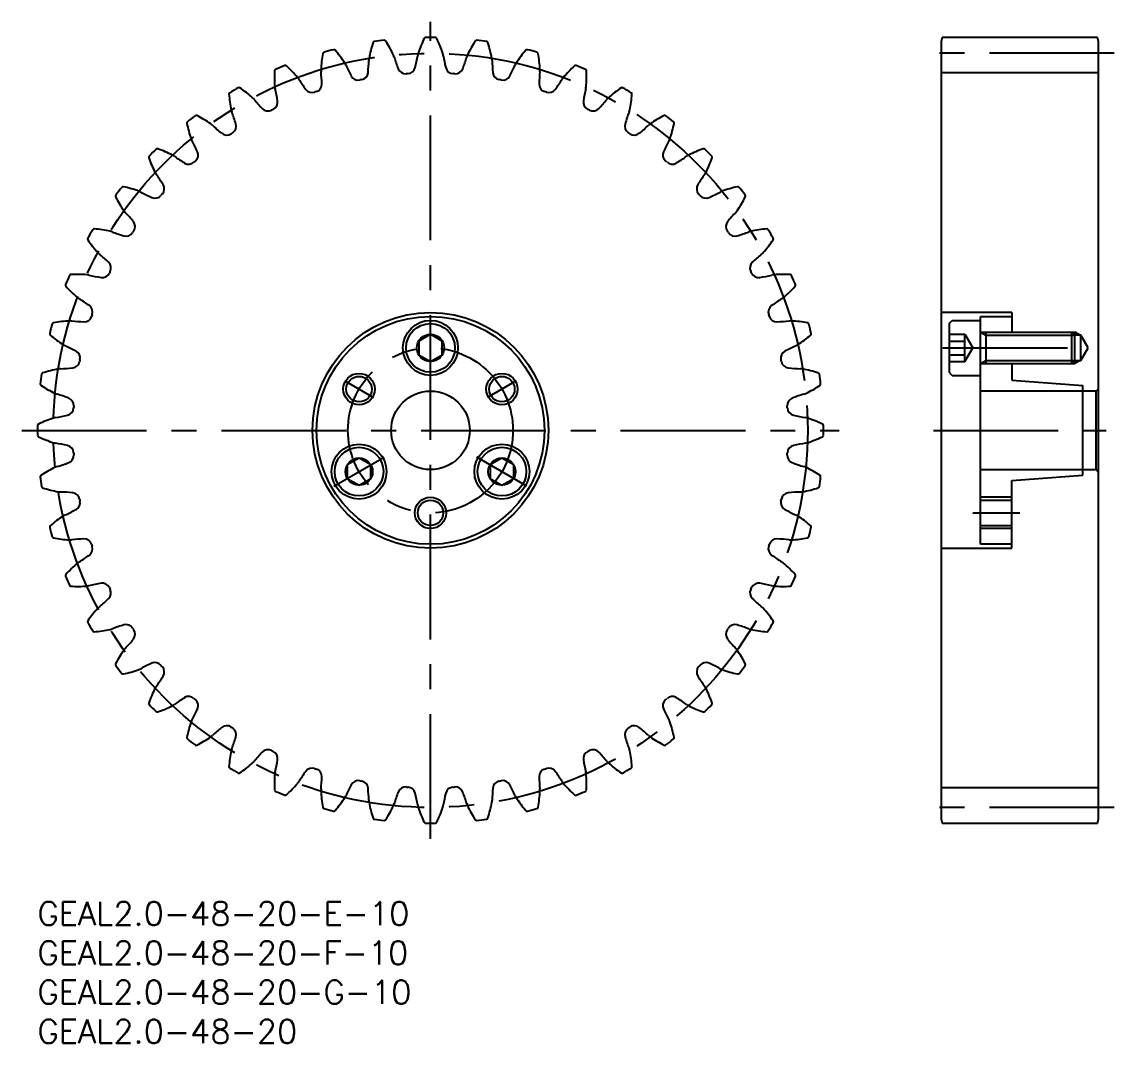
# Model space of a CAD drawing. Extents: x -2 to 207, y -18 to 240.
# Drawn here: x -2 to 137, y -18 to 112 of the extents above; entities that cross this region are included whole.
import ezdxf

# ---------------------------------------------------------------- set-up
doc = ezdxf.new("R2010")
doc.units = 0
doc.header["$LTSCALE"] = 0.5
doc.linetypes.add('CENTER', pattern=[50.8, 31.75, -6.35, 6.35, -6.35])
for name, color, linetype in [('MSM_CENTER', 1, 'CENTER'), ('MSM_CONTINUOUS', 7, 'CONTINUOUS'), ('MSM_NARROW', 5, 'CONTINUOUS'), ('MSM_PART_NUMBER', 7, 'CONTINUOUS')]:
    doc.layers.add(name, color=color, linetype=linetype)
doc.styles.get("Standard").update_dxf_attribs({"font": 'txt.shx', "height": 1, "bigfont": 'bigfont.shx'})

# ---------------------------------------------------------------- blocks, each defined once
blk = doc.blocks.new('*U3')
at = {"layer": 'MSM_PART_NUMBER'}
blk.add_text('GEAL2.0-48-20-F-10', height=3, dxfattribs=at).set_placement((0, -8))
blk = doc.blocks.new('*U4')
at = {"layer": 'MSM_PART_NUMBER'}
blk.add_text('GEAL2.0-48-20-E-10', height=3, dxfattribs=at).set_placement((0, -3))
blk = doc.blocks.new('*U5')
at = {"layer": 'MSM_PART_NUMBER'}
blk.add_text('GEAL2.0-48-20-G-10', height=3, dxfattribs=at).set_placement((0, -13))
blk = doc.blocks.new('*U7')
at = {"layer": 'MSM_PART_NUMBER'}
blk.add_text('GEAL2.0-48-20', height=3, dxfattribs=at).set_placement((0, -18))

msp = doc.modelspace()

# ---------------------------------------------------------------- linework, layer by layer
at = {"layer": 'MSM_CENTER'}
for p, q in [((50, 8), (50, 112)), ((137, 108), (113, 108)), ((115.2, 70.5), (134.17, 70.5)), ((39.09, 66.3), (42.73, 64.2)), ((60.91, 66.3), (57.27, 64.2)), ((-2, 60), (102, 60)), ((114, 60), (136, 60)), ((37.72, 52.91), (44.09, 56.59)), ((62.28, 52.91), (55.91, 56.59)), ((119, 49.5), (125, 49.5)), ((137, 12), (113, 12))]:
    msp.add_line(p, q, dxfattribs=at)
for radius in [48, 10.5]:
    msp.add_circle((50, 60), radius, dxfattribs=at)
at = {"layer": 'MSM_CONTINUOUS'}
for p, q in [((115.13, 110), (115, 109.5)), ((134.87, 110), (115.13, 110)), ((135, 109.5), (134.87, 110)), ((115, 109.5), (115, 10.5)), ((135, 10.5), (135, 109.5)), ((135, 105.5), (115, 105.5)), ((124, 75), (115, 75)), ((116, 73.6), (116.4, 74)), ((116.4, 74), (120, 74)), ((120, 45.5), (120, 74.5)), ((120, 74.5), (124, 74.5)), ((124, 75), (124, 72.5)), ((116, 73.6), (116, 67.4)), ((120, 72.5), (131.62, 72.5)), ((120.66, 72.5), (120.66, 68.5)), ((131.62, 68.5), (131.62, 72.5)), ((132, 72.12), (131.62, 72.5)), ((50, 72.23), (48.5, 71.37)), ((48.5, 71.37), (48.5, 69.63)), ((51.5, 71.37), (50, 72.23)), ((51.5, 69.63), (51.5, 71.37)), ((116, 72.23), (118, 72.23)), ((116, 71.37), (118, 71.37)), ((118, 72.23), (119, 70.5)), ((118, 68.77), (118, 72.23)), ((132.75, 72.12), (131.95, 72.12)), ((132, 68.88), (132, 72.12)), ((132.75, 68.88), (132.75, 72.12)), ((133.69, 70.5), (132.75, 72.12)), ((48.5, 69.63), (50, 68.77)), ((50, 68.77), (51.5, 69.63)), ((116, 69.63), (118, 69.63)), ((118, 68.77), (119, 70.5)), ((132.75, 68.88), (133.69, 70.5)), ((116, 68.77), (118, 68.77)), ((120, 68.5), (131.62, 68.5)), ((124, 68.5), (124, 66.38)), ((131.62, 68.5), (132, 68.88)), ((131.95, 68.88), (132.75, 68.88)), ((116.4, 67), (116, 67.4)), ((116.4, 67), (120, 67)), ((124, 66.38), (133, 65.69)), ((133, 54.31), (133, 65.69)), ((134.7, 65), (120, 65)), ((135, 65.3), (134.7, 65)), ((134.7, 55), (134.7, 65)), ((40.91, 56.48), (39.41, 55.62)), ((39.41, 55.62), (39.41, 53.88)), ((42.41, 55.62), (40.91, 56.48)), ((42.41, 53.88), (42.41, 55.62)), ((59.09, 56.48), (57.59, 55.62)), ((57.59, 55.62), (57.59, 53.88)), ((60.59, 55.62), (59.09, 56.48)), ((60.59, 53.88), (60.59, 55.62)), ((120, 55), (134.7, 55)), ((124, 53.63), (133, 54.31)), ((134.7, 55), (135, 54.7)), ((39.41, 53.88), (40.91, 53.02)), ((40.91, 53.02), (42.41, 53.88)), ((57.59, 53.88), (59.09, 53.02)), ((59.09, 53.02), (60.59, 53.88)), ((124, 45), (124, 53.63)), ((120, 51.12), (124, 51.12)), ((120, 47.88), (124, 47.88)), ((115, 45), (124, 45)), ((124, 45.5), (120, 45.5)), ((135, 14.5), (115, 14.5)), ((115, 10.5), (115.13, 10)), ((115.13, 10), (134.87, 10)), ((134.87, 10), (135, 10.5))]:
    msp.add_line(p, q, dxfattribs=at)
for centre, radius in [((50, 60), 15), ((50, 60), 14.5), ((50, 70.5), 3.5), ((50, 70.5), 3.1), ((50, 70.5), 1.73), ((40.91, 65.25), 1.62), ((59.09, 65.25), 1.62), ((50, 60), 5), ((40.91, 54.75), 3.5), ((40.91, 54.75), 3.1), ((59.09, 54.75), 3.5), ((59.09, 54.75), 3.1), ((40.91, 54.75), 1.73), ((59.09, 54.75), 1.73), ((50, 49.5), 1.62)]:
    msp.add_circle(centre, radius, dxfattribs=at)
for centre, radius, start, end in [((63.64, 103), 16, 154.5115, 161.875), ((49.37, 109.8), 0.2, 90.721, 154.5115), ((50, 60), 50, 89.279, 90.721), ((50.63, 109.8), 0.2, 25.4885, 89.279), ((36.36, 103), 16, 18.125, 25.4885), ((50, 60), 50, 104.279, 105.721), ((37.72, 108.26), 0.2, 40.4885, 104.279), ((57.91, 104.41), 16, 162.0115, 169.375), ((42.88, 109.29), 0.2, 98.221, 162.0115), ((50, 60), 50, 96.779, 98.221), ((44.12, 109.45), 0.2, 32.9885, 96.779), ((30.87, 100.85), 16, 25.625, 32.9885), ((69.13, 100.85), 16, 147.0115, 154.375), ((55.88, 109.45), 0.2, 83.221, 147.0115), ((50, 60), 50, 81.779, 83.221), ((57.12, 109.29), 0.2, 17.9885, 81.779), ((42.09, 104.41), 16, 10.625, 17.9885), ((62.28, 108.26), 0.2, 75.721, 139.5114), ((50, 60), 50, 74.279, 75.721), ((52.04, 105.06), 16, 169.5115, 176.875), ((36.51, 107.94), 0.2, 105.721, 169.5115), ((25.7, 98), 16, 33.125, 40.4885), ((22.96, 107.55), 19.2, 353.9597, 358.6453), ((43.81, 107.05), 1.65, 169.3749, 178.6452), ((43.81, 107.05), 1.65, 16.3548, 25.6251), ((63.81, 112.93), 19.2, 196.3547, 201.0403), ((29.4, 110.67), 19.2, 346.4597, 351.1453), ((50, 107.46), 1.65, 161.8749, 171.1452), ((50, 107.46), 1.65, 8.8548, 18.1251), ((70.6, 110.67), 19.2, 188.8547, 193.5403), ((36.19, 112.93), 19.2, 338.9597, 343.6453), ((56.19, 107.05), 1.65, 154.3749, 163.6452), ((56.19, 107.05), 1.65, 1.3548, 10.6251), ((77.04, 107.55), 19.2, 181.3547, 186.0403), ((74.3, 98), 16, 139.5115, 146.875), ((63.49, 107.94), 0.2, 10.4885, 74.279), ((47.96, 105.06), 16, 3.125, 10.4885), ((46.14, 104.94), 16, 177.0115, 184.375), ((30.36, 105.77), 0.2, 113.221, 177.0115), ((50, 60), 50, 111.779, 113.221), ((31.52, 106.25), 0.2, 47.9885, 111.779), ((20.95, 94.51), 16, 40.625, 47.9885), ((37.72, 105.84), 1.65, 176.8749, 186.1452), ((16.98, 103.61), 19.2, 1.4597, 6.1453), ((37.72, 105.84), 1.65, 23.8548, 33.1251), ((56.79, 114.28), 19.2, 203.8547, 208.5403), ((46.83, 106.39), 1, 201.0403, 273.9123), ((47.09, 106.41), 1, 273.5878, 346.4597), ((52.91, 106.41), 1, 193.5403, 266.4122), ((53.17, 106.39), 1, 266.0877, 338.9597), ((43.21, 114.28), 19.2, 331.4597, 336.1453), ((62.28, 105.84), 1.65, 146.8749, 156.1452), ((83.02, 103.61), 19.2, 173.8547, 178.5403), ((62.28, 105.84), 1.65, 353.8548, 3.1251), ((79.05, 94.51), 16, 132.0115, 139.375), ((68.48, 106.25), 0.2, 68.221, 132.0115), ((50, 60), 50, 66.779, 68.221), ((69.64, 105.77), 0.2, 2.9885, 66.779), ((53.86, 104.94), 16, 355.625, 2.9885), ((31.84, 103.85), 1.65, 31.3548, 40.6251), ((49.65, 114.7), 19.2, 211.3547, 216.0403), ((40.8, 105.58), 1, 208.5403, 281.4123), ((50, 60), 45.5, 101.0878, 101.4122), ((41.06, 105.63), 1, 281.0878, 353.9597), ((50, 60), 45.5, 93.5878, 93.9122), ((50, 60), 45.5, 86.0878, 86.4122), ((58.94, 105.63), 1, 186.0403, 258.9122), ((50, 60), 45.5, 78.5878, 78.9122), ((59.2, 105.58), 1, 258.5878, 331.4597), ((50.35, 114.7), 19.2, 323.9597, 328.6453), ((68.16, 103.85), 1.65, 139.3749, 148.6452), ((24.56, 102.81), 0.2, 120.721, 184.5115), ((50, 60), 50, 119.279, 120.721), ((25.64, 103.44), 0.2, 55.4885, 119.279), ((16.69, 90.42), 16, 48.125, 55.4885), ((31.84, 103.85), 1.65, 184.3749, 193.6452), ((11.57, 98.93), 19.2, 8.9597, 13.6453), ((34.93, 103.99), 1, 216.0403, 288.9123), ((50, 60), 45.5, 108.5878, 108.9122), ((35.18, 104.07), 1, 288.5878, 1.4597), ((64.82, 104.07), 1, 178.5403, 251.4122), ((50, 60), 45.5, 71.0878, 71.4122), ((65.07, 103.99), 1, 251.0878, 323.9597), ((88.43, 98.93), 19.2, 166.3547, 171.0403), ((68.16, 103.85), 1.65, 346.3548, 355.6251), ((83.31, 90.42), 16, 124.5115, 131.875), ((74.36, 103.44), 0.2, 60.721, 124.5116), ((50, 60), 50, 59.279, 60.721), ((75.44, 102.81), 0.2, 355.4885, 59.279), ((40.31, 104.05), 16, 184.5115, 191.875), ((26.27, 101.1), 1.65, 38.8548, 48.1251), ((42.51, 114.18), 19.2, 218.8547, 223.5403), ((29.55, 101.76), 1, 296.0878, 8.9597), ((70.45, 101.76), 1, 171.0403, 243.9122), ((57.49, 114.18), 19.2, 316.4597, 321.1453), ((73.73, 101.1), 1.65, 131.8749, 141.1452), ((59.69, 104.05), 16, 348.125, 355.4885), ((20.18, 99.89), 0.2, 62.9885, 126.779), ((26.27, 101.1), 1.65, 191.8749, 201.1452), ((6.82, 93.58), 19.2, 16.4597, 21.1453), ((29.32, 101.65), 1, 223.5403, 296.4123), ((50, 60), 45.5, 116.0878, 116.4122), ((50, 60), 45.5, 63.5878, 63.9122), ((70.68, 101.65), 1, 243.5878, 316.4597), ((93.18, 93.58), 19.2, 158.8547, 163.5403), ((73.73, 101.1), 1.65, 338.8548, 348.1251), ((79.82, 99.89), 0.2, 53.221, 117.0115), ((19.19, 99.12), 0.2, 128.221, 192.0115), ((34.64, 102.41), 16, 192.0115, 199.375), ((50, 60), 50, 126.779, 128.221), ((13.01, 85.81), 16, 55.625, 62.9885), ((21.11, 97.65), 1.65, 46.3548, 55.6251), ((35.5, 112.74), 19.2, 226.3547, 231.0403), ((24.28, 98.74), 1, 303.5878, 16.4597), ((75.72, 98.74), 1, 163.5403, 236.4122), ((64.5, 112.74), 19.2, 308.9597, 313.6453), ((78.89, 97.65), 1.65, 124.3749, 133.6452), ((86.99, 85.81), 16, 117.0115, 124.375), ((50, 60), 50, 51.779, 53.221), ((65.36, 102.41), 16, 340.625, 347.9885), ((80.81, 99.12), 0.2, 347.9885, 51.779), ((24.06, 98.59), 1, 231.0403, 303.9123), ((50, 60), 45.5, 123.5878, 123.9122), ((50, 60), 45.5, 56.0878, 56.4122), ((75.94, 98.59), 1, 236.0878, 308.9597), ((21.11, 97.65), 1.65, 199.3749, 208.6452), ((2.81, 87.66), 19.2, 23.9597, 28.6453), ((97.19, 87.66), 19.2, 151.3547, 156.0403), ((78.89, 97.65), 1.65, 331.3548, 340.6251), ((14.35, 94.77), 0.2, 135.721, 199.5115), ((29.24, 100.05), 16, 199.5115, 206.875), ((50, 60), 50, 134.279, 135.721), ((15.23, 95.65), 0.2, 70.4885, 134.279), ((9.95, 80.76), 16, 63.125, 70.4885), ((16.44, 93.56), 1.65, 53.8548, 63.1251), ((28.74, 110.4), 19.2, 233.8547, 238.5403), ((19.44, 95.05), 1, 311.0878, 23.9597), ((80.56, 95.05), 1, 156.0403, 228.9122), ((71.26, 110.4), 19.2, 301.4597, 306.1453), ((83.56, 93.56), 1.65, 116.8749, 126.1452), ((90.05, 80.76), 16, 109.5115, 116.875), ((84.77, 95.65), 0.2, 45.721, 109.5115), ((50, 60), 50, 44.279, 45.721), ((70.76, 100.05), 16, 333.125, 340.4885), ((85.65, 94.77), 0.2, 340.4885, 44.279), ((19.24, 94.87), 1, 238.5403, 311.4123), ((50, 60), 45.5, 131.0878, 131.4122), ((50, 60), 45.5, 48.5878, 48.9122), ((80.76, 94.87), 1, 228.5878, 301.4597), ((16.44, 93.56), 1.65, 206.8749, 216.1452), ((-0.4, 81.26), 19.2, 31.4597, 36.1453), ((100.4, 81.26), 19.2, 143.8547, 148.5403), ((83.56, 93.56), 1.65, 323.8548, 333.1251), ((50, 60), 50, 141.779, 143.221), ((10.88, 90.81), 0.2, 77.9885, 141.779), ((7.59, 75.36), 16, 70.625, 77.9885), ((12.35, 88.89), 1.65, 61.3548, 70.6251), ((15.13, 90.76), 1, 318.5878, 31.4597), ((84.87, 90.76), 1, 148.5403, 221.4122), ((87.65, 88.89), 1.65, 109.3749, 118.6452), ((92.41, 75.36), 16, 102.0115, 109.375), ((89.12, 90.81), 0.2, 38.221, 102.0116), ((50, 60), 50, 36.779, 38.221), ((10.11, 89.82), 0.2, 143.221, 207.0115), ((24.19, 96.99), 16, 207.0115, 214.375), ((22.34, 107.19), 19.2, 241.3547, 246.0403), ((14.95, 90.56), 1, 246.0403, 318.9123), ((50, 60), 45.5, 138.5878, 138.9122), ((50, 60), 45.5, 41.0878, 41.4122), ((85.05, 90.56), 1, 221.0878, 293.9597), ((77.66, 107.19), 19.2, 293.9597, 298.6453), ((75.81, 96.99), 16, 325.625, 332.9885), ((89.89, 89.82), 0.2, 332.9885, 36.779), ((12.35, 88.89), 1.65, 214.3749, 223.6452), ((-2.74, 74.5), 19.2, 38.9597, 43.6453), ((102.74, 74.5), 19.2, 136.3547, 141.0403), ((87.65, 88.89), 1.65, 316.3548, 325.6251), ((11.41, 85.94), 1, 326.0877, 38.9597), ((88.59, 85.94), 1, 141.0403, 213.9122), ((50, 60), 50, 149.279, 150.721), ((7.19, 85.44), 0.2, 85.4885, 149.279), ((5.95, 69.69), 16, 78.125, 85.4885), ((8.9, 83.73), 1.65, 68.8548, 78.1251), ((16.42, 103.18), 19.2, 248.8547, 253.5403), ((11.26, 85.72), 1, 253.5403, 326.4123), ((50, 60), 45.5, 146.0878, 146.4122), ((50, 60), 45.5, 33.5878, 33.9122), ((88.74, 85.72), 1, 213.5878, 286.4597), ((83.58, 103.18), 19.2, 286.4597, 291.1453), ((91.1, 83.73), 1.65, 101.8749, 111.1452), ((94.05, 69.69), 16, 94.5115, 101.875), ((92.81, 85.44), 0.2, 30.721, 94.5115), ((50, 60), 50, 29.279, 30.721), ((6.56, 84.36), 0.2, 150.721, 214.5115), ((19.58, 93.31), 16, 214.5115, 221.875), ((80.42, 93.31), 16, 318.125, 325.4885), ((93.44, 84.36), 0.2, 325.4885, 29.279), ((8.9, 83.73), 1.65, 221.8749, 231.1452), ((-4.18, 67.49), 19.2, 46.4597, 51.1453), ((104.18, 67.49), 19.2, 128.8547, 133.5403), ((91.1, 83.73), 1.65, 308.8548, 318.1251), ((8.35, 80.68), 1, 333.5877, 46.4597), ((91.65, 80.68), 1, 133.5403, 206.4122), ((50, 60), 50, 156.779, 158.221), ((4.23, 79.64), 0.2, 92.9885, 156.7787), ((5.06, 63.86), 16, 85.625, 92.9885), ((6.15, 78.16), 1.65, 76.3548, 85.6251), ((11.07, 98.43), 19.2, 256.3547, 261.0403), ((8.24, 80.45), 1, 261.0403, 333.9123), ((50, 60), 45.5, 153.5878, 153.9122), ((50, 60), 45.5, 26.0878, 26.4122), ((91.76, 80.45), 1, 206.0878, 278.9597), ((88.93, 98.43), 19.2, 278.9597, 283.6453), ((93.85, 78.16), 1.65, 94.3749, 103.6452), ((94.94, 63.86), 16, 87.0115, 94.375), ((95.77, 79.64), 0.2, 23.221, 87.0116), ((50, 60), 50, 21.779, 23.221), ((3.75, 78.48), 0.2, 158.221, 222.0115), ((15.49, 89.05), 16, 222.0115, 229.375), ((84.51, 89.05), 16, 310.625, 317.9885), ((96.25, 78.48), 0.2, 317.9885, 21.779), ((6.15, 78.16), 1.65, 229.3749, 238.6452), ((-4.7, 60.35), 19.2, 53.9597, 58.6453), ((104.7, 60.35), 19.2, 121.3547, 126.0403), ((93.85, 78.16), 1.65, 301.3548, 310.6251), ((6.01, 75.07), 1, 341.0877, 53.9597), ((93.99, 75.07), 1, 126.0403, 198.9122), ((2.06, 73.49), 0.2, 100.4885, 164.2787), ((4.94, 57.96), 16, 93.125, 100.4885), ((4.16, 72.28), 1.65, 83.8548, 93.1251), ((6.39, 93.02), 19.2, 263.8547, 268.5403), ((5.93, 74.82), 1, 268.5403, 341.4123), ((50, 60), 45.5, 161.0878, 161.4122), ((50, 60), 45.5, 18.5878, 18.9122), ((94.07, 74.82), 1, 198.5878, 271.4597), ((93.61, 93.02), 19.2, 271.4597, 276.1453), ((95.84, 72.28), 1.65, 86.8749, 96.1452), ((95.06, 57.96), 16, 79.5115, 86.875), ((97.94, 73.49), 0.2, 15.721, 79.5115), ((50, 60), 50, 164.279, 165.721), ((1.74, 72.28), 0.2, 165.721, 229.5115), ((50, 60), 50, 14.279, 15.721), ((98.26, 72.28), 0.2, 310.4885, 14.279), ((12, 84.3), 16, 229.5115, 236.875), ((4.16, 72.28), 1.65, 236.8749, 246.1452), ((95.84, 72.28), 1.65, 293.8548, 303.1251), ((88, 84.3), 16, 303.125, 310.4885), ((-4.28, 53.21), 19.2, 61.4597, 66.1453), ((4.42, 69.2), 1, 348.5877, 61.4597), ((95.58, 69.2), 1, 118.5403, 191.4122), ((104.28, 53.21), 19.2, 113.8547, 118.5403), ((4.37, 68.94), 1, 276.0403, 348.9123), ((50, 60), 45.5, 168.5878, 168.9122), ((50, 60), 45.5, 11.0878, 11.4122), ((95.63, 68.94), 1, 191.0878, 263.9597), ((50, 60), 50, 171.779, 173.221), ((0.71, 67.12), 0.2, 107.9885, 171.779), ((5.59, 52.09), 16, 100.625, 107.9885), ((2.95, 66.19), 1.65, 91.3548, 100.6251), ((2.45, 87.04), 19.2, 271.3547, 276.0403), ((97.55, 87.04), 19.2, 263.9597, 268.6453), ((97.05, 66.19), 1.65, 79.3749, 88.6452), ((94.41, 52.09), 16, 72.0115, 79.375), ((99.29, 67.12), 0.2, 8.221, 72.0115), ((50, 60), 50, 6.779, 8.221), ((0.55, 65.88), 0.2, 173.221, 237.0115), ((9.15, 79.13), 16, 237.0115, 244.375), ((90.85, 79.13), 16, 295.625, 302.9885), ((99.45, 65.88), 0.2, 302.9885, 6.779), ((2.95, 66.19), 1.65, 244.3749, 253.6452), ((-2.93, 46.19), 19.2, 68.9597, 73.6453), ((3.61, 63.17), 1, 356.0877, 68.9597), ((96.39, 63.17), 1, 111.0403, 183.9122), ((102.93, 46.19), 19.2, 106.3547, 111.0403), ((97.05, 66.19), 1.65, 286.3548, 295.6251), ((3.59, 62.91), 1, 283.5403, 356.4123), ((50, 60), 45.5, 176.0878, 176.4122), ((50, 60), 45.5, 3.5878, 3.9122), ((96.41, 62.91), 1, 183.5878, 256.4597), ((7, 46.36), 16, 108.125, 115.4885), ((2.54, 60), 1.65, 98.8548, 108.1251), ((-0.67, 80.6), 19.2, 278.8547, 283.5403), ((100.67, 80.6), 19.2, 256.4597, 261.1453), ((97.46, 60), 1.65, 71.8749, 81.1452), ((93, 46.36), 16, 64.5115, 71.875), ((0.2, 60.63), 0.2, 115.4885, 179.279), ((50, 60), 50, 179.279, 180.721), ((99.8, 60.63), 0.2, 0.721, 64.5115), ((50, 60), 50, 359.279, 0.721), ((0.2, 59.37), 0.2, 180.721, 244.5115), ((7, 73.64), 16, 244.5115, 251.875), ((2.54, 60), 1.65, 251.8749, 261.1452), ((97.46, 60), 1.65, 278.8548, 288.1251), ((93, 73.64), 16, 288.125, 295.4885), ((99.8, 59.37), 0.2, 295.4885, 359.279), ((-0.67, 39.4), 19.2, 76.4597, 81.1453), ((3.59, 57.09), 1, 3.5878, 76.4597), ((50, 60), 45.5, 183.5878, 183.9122), ((50, 60), 45.5, 356.0878, 356.4122), ((96.41, 57.09), 1, 103.5403, 176.4122), ((100.67, 39.4), 19.2, 98.8547, 103.5403), ((-2.93, 73.81), 19.2, 286.3547, 291.0403), ((3.61, 56.83), 1, 291.0403, 3.9123), ((96.39, 56.83), 1, 176.0878, 248.9597), ((102.93, 73.81), 19.2, 248.9597, 253.6453), ((0.55, 54.12), 0.2, 122.9885, 186.779), ((9.15, 40.87), 16, 115.625, 122.9885), ((2.95, 53.81), 1.65, 106.3548, 115.6251), ((97.05, 53.81), 1.65, 64.3749, 73.6452), ((90.85, 40.87), 16, 57.0115, 64.375), ((99.45, 54.12), 0.2, 353.221, 57.0116), ((50, 60), 50, 186.779, 188.221), ((0.71, 52.88), 0.2, 188.221, 252.0115), ((99.29, 52.88), 0.2, 287.9885, 351.779), ((50, 60), 50, 351.779, 353.221), ((5.59, 67.91), 16, 252.0115, 259.375), ((2.95, 53.81), 1.65, 259.3749, 268.6452), ((2.45, 32.96), 19.2, 83.9597, 88.6453), ((4.37, 51.06), 1, 11.0877, 83.9597), ((95.63, 51.06), 1, 96.0403, 168.9122), ((97.55, 32.96), 19.2, 91.3547, 96.0403), ((97.05, 53.81), 1.65, 271.3548, 280.6251), ((94.41, 67.91), 16, 280.625, 287.9885), ((4.42, 50.8), 1, 298.5403, 11.4123), ((50, 60), 45.5, 191.0878, 191.4122), ((95.58, 50.8), 1, 168.5878, 241.4597), ((50, 60), 45.5, 348.5878, 348.9122), ((12, 35.7), 16, 123.125, 130.4885), ((4.16, 47.72), 1.65, 113.8548, 123.1251), ((-4.28, 66.79), 19.2, 293.8547, 298.5403), ((104.28, 66.79), 19.2, 241.4597, 246.1453), ((95.84, 47.72), 1.65, 56.8749, 66.1452), ((88, 35.7), 16, 49.5115, 56.875), ((1.74, 47.72), 0.2, 130.4885, 194.279), ((50, 60), 50, 194.279, 195.721), ((50, 60), 50, 344.279, 345.721), ((98.26, 47.72), 0.2, 345.721, 49.5115), ((2.06, 46.51), 0.2, 195.721, 259.5115), ((4.94, 62.04), 16, 259.5115, 266.875), ((4.16, 47.72), 1.65, 266.8749, 276.1452), ((6.39, 26.98), 19.2, 91.4597, 96.1453), ((5.93, 45.18), 1, 18.5877, 91.4597), ((94.07, 45.18), 1, 88.5403, 161.4122), ((93.61, 26.98), 19.2, 83.8547, 88.5403), ((95.84, 47.72), 1.65, 263.8548, 273.1251), ((95.06, 62.04), 16, 273.125, 280.4885), ((97.94, 46.51), 0.2, 280.4885, 344.279), ((6.01, 44.93), 1, 306.0403, 18.9123), ((50, 60), 45.5, 198.5878, 198.9122), ((93.99, 44.93), 1, 161.0878, 233.9597), ((50, 60), 45.5, 341.0878, 341.4122), ((15.49, 30.95), 16, 130.625, 137.9885), ((6.15, 41.84), 1.65, 121.3548, 130.6251), ((-4.7, 59.65), 19.2, 301.3547, 306.0403), ((104.7, 59.65), 19.2, 233.9597, 238.6453), ((93.85, 41.84), 1.65, 49.3749, 58.6452), ((84.51, 30.95), 16, 42.0115, 49.375), ((3.75, 41.52), 0.2, 137.9885, 201.779), ((50, 60), 50, 201.779, 203.221), ((11.07, 21.57), 19.2, 98.9597, 103.6453), ((8.24, 39.55), 1, 26.0877, 98.9597), ((91.76, 39.55), 1, 81.0403, 153.9122), ((88.93, 21.57), 19.2, 76.3547, 81.0403), ((50, 60), 50, 336.779, 338.221), ((96.25, 41.52), 0.2, 338.221, 42.0115), ((4.23, 40.36), 0.2, 203.221, 267.0115), ((5.06, 56.14), 16, 267.0115, 274.375), ((6.15, 41.84), 1.65, 274.3749, 283.6452), ((8.35, 39.32), 1, 313.5403, 26.4123), ((50, 60), 45.5, 206.0878, 206.4122), ((91.65, 39.32), 1, 153.5877, 226.4597), ((50, 60), 45.5, 333.5878, 333.9122), ((93.85, 41.84), 1.65, 256.3548, 265.6251), ((94.94, 56.14), 16, 265.625, 272.9885), ((95.77, 40.36), 0.2, 272.9885, 336.779), ((8.9, 36.27), 1.65, 128.8548, 138.1251), ((-4.18, 52.51), 19.2, 308.8547, 313.5403), ((104.18, 52.51), 19.2, 226.4597, 231.1453), ((91.1, 36.27), 1.65, 41.8749, 51.1452), ((19.58, 26.69), 16, 138.125, 145.4885), ((80.42, 26.69), 16, 34.5115, 41.875), ((6.56, 35.64), 0.2, 145.4885, 209.279), ((50, 60), 50, 209.279, 210.721), ((16.42, 16.82), 19.2, 106.4597, 111.1453), ((11.26, 34.28), 1, 33.5877, 106.4597), ((50, 60), 45.5, 213.5878, 213.9122), ((50, 60), 45.5, 326.0878, 326.4122), ((88.74, 34.28), 1, 73.5403, 146.4122), ((83.58, 16.82), 19.2, 68.8547, 73.5403), ((50, 60), 50, 329.279, 330.721), ((93.44, 35.64), 0.2, 330.721, 34.5115), ((7.19, 34.56), 0.2, 210.721, 274.5115), ((5.95, 50.31), 16, 274.5115, 281.875), ((8.9, 36.27), 1.65, 281.8749, 291.1452), ((-2.74, 45.5), 19.2, 316.3547, 321.0403), ((11.41, 34.06), 1, 321.0403, 33.9123), ((88.59, 34.06), 1, 146.0877, 218.9597), ((102.74, 45.5), 19.2, 218.9597, 223.6453), ((91.1, 36.27), 1.65, 248.8548, 258.1251), ((94.05, 50.31), 16, 258.125, 265.4885), ((92.81, 34.56), 0.2, 265.4885, 329.279), ((24.19, 23.01), 16, 145.625, 152.9885), ((12.35, 31.11), 1.65, 136.3548, 145.6251), ((87.65, 31.11), 1.65, 34.3749, 43.6452), ((75.81, 23.01), 16, 27.0115, 34.375), ((10.11, 30.18), 0.2, 152.9885, 216.779), ((50, 60), 50, 216.779, 218.221), ((7.59, 44.64), 16, 282.0115, 289.375), ((12.35, 31.11), 1.65, 289.3749, 298.6452), ((22.34, 12.81), 19.2, 113.9597, 118.6453), ((14.95, 29.44), 1, 41.0877, 113.9597), ((50, 60), 45.5, 221.0878, 221.4122), ((15.13, 29.24), 1, 328.5403, 41.4123), ((84.87, 29.24), 1, 138.5878, 211.4597), ((50, 60), 45.5, 318.5878, 318.9122), ((85.05, 29.44), 1, 66.0403, 138.9122), ((77.66, 12.81), 19.2, 61.3547, 66.0403), ((87.65, 31.11), 1.65, 241.3548, 250.6251), ((92.41, 44.64), 16, 250.625, 257.9885), ((50, 60), 50, 321.779, 323.221), ((89.89, 30.18), 0.2, 323.221, 27.0115), ((10.88, 29.19), 0.2, 218.221, 282.0115), ((-0.4, 38.74), 19.2, 323.8547, 328.5403), ((100.4, 38.74), 19.2, 211.4597, 216.1453), ((89.12, 29.19), 0.2, 257.9885, 321.779), ((29.24, 19.95), 16, 153.125, 160.4885), ((16.44, 26.44), 1.65, 143.8548, 153.1251), ((83.56, 26.44), 1.65, 26.8749, 36.1452), ((70.76, 19.95), 16, 19.5115, 26.875), ((14.35, 25.23), 0.2, 160.4885, 224.279), ((50, 60), 50, 224.279, 225.721), ((16.44, 26.44), 1.65, 296.8749, 306.1452), ((28.74, 9.6), 19.2, 121.4597, 126.1453), ((19.24, 25.13), 1, 48.5877, 121.4597), ((50, 60), 45.5, 228.5878, 228.9122), ((19.44, 24.95), 1, 336.0403, 48.9123), ((80.56, 24.95), 1, 131.0878, 203.9597), ((50, 60), 45.5, 311.0878, 311.4122), ((80.76, 25.13), 1, 58.5403, 131.4122), ((71.26, 9.6), 19.2, 53.8547, 58.5403), ((83.56, 26.44), 1.65, 233.8548, 243.1251), ((50, 60), 50, 314.279, 315.721), ((85.65, 25.23), 0.2, 315.721, 19.5115), ((15.23, 24.35), 0.2, 225.721, 289.5115), ((9.95, 39.24), 16, 289.5115, 296.875), ((2.81, 32.34), 19.2, 331.3547, 336.0403), ((97.19, 32.34), 19.2, 203.9597, 208.6453), ((90.05, 39.24), 16, 243.125, 250.4885), ((84.77, 24.35), 0.2, 250.4885, 314.279), ((34.64, 17.59), 16, 160.625, 167.9885), ((21.11, 22.35), 1.65, 151.3548, 160.6251), ((24.06, 21.41), 1, 56.0878, 128.9597), ((75.94, 21.41), 1, 51.0403, 123.9122), ((78.89, 22.35), 1.65, 19.3749, 28.6452), ((65.36, 17.59), 16, 12.0115, 19.375), ((19.19, 20.88), 0.2, 167.9885, 231.779), ((13.01, 34.19), 16, 297.0115, 304.375), ((21.11, 22.35), 1.65, 304.3749, 313.6452), ((35.5, 7.26), 19.2, 128.9597, 133.6453), ((50, 60), 45.5, 236.0878, 236.4122), ((6.82, 26.42), 19.2, 338.8547, 343.5403), ((24.28, 21.26), 1, 343.5403, 56.4123), ((75.72, 21.26), 1, 123.5878, 196.4597), ((93.18, 26.42), 19.2, 196.4597, 201.1453), ((50, 60), 45.5, 303.5878, 303.9122), ((64.5, 7.26), 19.2, 46.3547, 51.0403), ((78.89, 22.35), 1.65, 226.3548, 235.6251), ((86.99, 34.19), 16, 235.625, 242.9885), ((80.81, 20.88), 0.2, 308.221, 12.0115), ((50, 60), 50, 231.779, 233.221), ((20.18, 20.11), 0.2, 233.221, 297.0115), ((26.27, 18.9), 1.65, 158.8548, 168.1251), ((73.73, 18.9), 1.65, 11.8749, 21.1452), ((79.82, 20.11), 0.2, 242.9885, 306.779), ((50, 60), 50, 306.779, 308.221), ((40.31, 15.95), 16, 168.125, 175.4885), ((42.51, 5.82), 19.2, 136.4597, 141.1453), ((29.32, 18.35), 1, 63.5878, 136.4597), ((50, 60), 45.5, 243.5878, 243.9122), ((29.55, 18.24), 1, 351.0403, 63.9123), ((11.57, 21.07), 19.2, 346.3547, 351.0403), ((70.45, 18.24), 1, 116.0878, 188.9597), ((88.43, 21.07), 19.2, 188.9597, 193.6453), ((50, 60), 45.5, 296.0878, 296.4122), ((70.68, 18.35), 1, 43.5403, 116.4122), ((57.49, 5.82), 19.2, 38.8547, 43.5403), ((59.69, 15.95), 16, 4.5115, 11.875), ((24.56, 17.19), 0.2, 175.4885, 239.279), ((50, 60), 50, 239.279, 240.721), ((16.69, 29.58), 16, 304.5115, 311.875), ((26.27, 18.9), 1.65, 311.8749, 321.1452), ((34.93, 16.01), 1, 71.0878, 143.9597), ((50, 60), 45.5, 251.0878, 251.4122), ((35.18, 15.93), 1, 358.5403, 71.4123), ((64.82, 15.93), 1, 108.5878, 181.4597), ((50, 60), 45.5, 288.5878, 288.9122), ((65.07, 16.01), 1, 36.0403, 108.9122), ((73.73, 18.9), 1.65, 218.8548, 228.1251), ((83.31, 29.58), 16, 228.125, 235.4885), ((50, 60), 50, 299.279, 300.721), ((75.44, 17.19), 0.2, 300.721, 4.5115), ((25.64, 16.56), 0.2, 240.721, 304.5115), ((46.14, 15.06), 16, 175.625, 182.9885), ((31.84, 16.15), 1.65, 166.3548, 175.6251), ((31.84, 16.15), 1.65, 319.3749, 328.6452), ((49.65, 5.3), 19.2, 143.9597, 148.6453), ((16.98, 16.39), 19.2, 353.8547, 358.5403), ((40.8, 14.42), 1, 78.5878, 151.4597), ((50, 60), 45.5, 258.5878, 258.9122), ((41.06, 14.37), 1, 6.0403, 78.9123), ((58.94, 14.37), 1, 101.0878, 173.9597), ((50, 60), 45.5, 281.0878, 281.4122), ((59.2, 14.42), 1, 28.5403, 101.4123), ((83.02, 16.39), 19.2, 181.4597, 186.1453), ((50.35, 5.3), 19.2, 31.3547, 36.0403), ((68.16, 16.15), 1.65, 211.3548, 220.6251), ((68.16, 16.15), 1.65, 4.3749, 13.6452), ((53.86, 15.06), 16, 357.0115, 4.375), ((74.36, 16.56), 0.2, 235.4885, 299.279), ((30.36, 14.23), 0.2, 182.9885, 246.779), ((50, 60), 50, 246.779, 248.221), ((20.95, 25.49), 16, 312.0115, 319.375), ((37.72, 14.16), 1.65, 173.8548, 183.1251), ((52.04, 14.94), 16, 183.125, 190.4885), ((56.79, 5.72), 19.2, 151.4597, 156.1453), ((22.96, 12.45), 19.2, 1.3547, 6.0403), ((63.81, 7.07), 19.2, 158.9597, 163.6453), ((46.83, 13.61), 1, 86.0878, 158.9597), ((50, 60), 45.5, 266.0878, 266.4122), ((47.09, 13.59), 1, 13.5403, 86.4123), ((52.91, 13.59), 1, 93.5878, 166.4597), ((50, 60), 45.5, 273.5878, 273.9122), ((53.17, 13.61), 1, 21.0403, 93.9123), ((36.19, 7.07), 19.2, 16.3547, 21.0403), ((77.04, 12.45), 19.2, 173.9597, 178.6453), ((43.21, 5.72), 19.2, 23.8547, 28.5403), ((47.96, 14.94), 16, 349.5115, 356.875), ((62.28, 14.16), 1.65, 356.8749, 6.1452), ((79.05, 25.49), 16, 220.625, 227.9885), ((50, 60), 50, 291.779, 293.221), ((69.64, 14.23), 0.2, 293.221, 357.0115), ((31.52, 13.75), 0.2, 248.221, 312.0115), ((25.7, 22), 16, 319.5115, 326.875), ((37.72, 14.16), 1.65, 326.8749, 336.1452), ((43.81, 12.95), 1.65, 181.3548, 190.6251), ((57.91, 15.59), 16, 190.625, 197.9885), ((29.4, 9.33), 19.2, 8.8547, 13.5403), ((70.6, 9.33), 19.2, 166.4597, 171.1453), ((42.09, 15.59), 16, 342.0115, 349.375), ((56.19, 12.95), 1.65, 349.3749, 358.6452), ((62.28, 14.16), 1.65, 203.8548, 213.1251), ((74.3, 22), 16, 213.125, 220.4885), ((68.48, 13.75), 0.2, 227.9885, 291.779), ((36.51, 12.06), 0.2, 190.4885, 254.279), ((50, 60), 50, 254.279, 255.721), ((37.72, 11.74), 0.2, 255.721, 319.5115), ((30.87, 19.15), 16, 327.0115, 334.375), ((43.81, 12.95), 1.65, 334.3749, 343.6452), ((50, 12.54), 1.65, 188.8548, 198.1251), ((63.64, 17), 16, 198.125, 205.4885), ((36.36, 17), 16, 334.5115, 341.875), ((50, 12.54), 1.65, 341.8749, 351.1452), ((56.19, 12.95), 1.65, 196.3548, 205.6251), ((69.13, 19.15), 16, 205.625, 212.9885), ((62.28, 11.74), 0.2, 220.4885, 284.279), ((50, 60), 50, 284.279, 285.721), ((63.49, 12.06), 0.2, 285.721, 349.5115), ((42.88, 10.71), 0.2, 197.9885, 261.779), ((50, 60), 50, 261.779, 263.221), ((44.12, 10.55), 0.2, 263.221, 327.0115), ((49.37, 10.2), 0.2, 205.4885, 269.279), ((50, 60), 50, 269.279, 270.721), ((50.63, 10.2), 0.2, 270.721, 334.5115), ((55.88, 10.55), 0.2, 212.9885, 276.779), ((50, 60), 50, 276.779, 278.221), ((57.12, 10.71), 0.2, 278.221, 342.0115)]:
    msp.add_arc(centre, radius, start, end, dxfattribs=at)
at = {"layer": 'MSM_NARROW'}
for p, q in [((120, 72.5), (120.66, 72.12)), ((131.62, 72.5), (132, 72.5)), ((132, 68.5), (132, 72.5)), ((132.66, 72.12), (132, 72.5)), ((120.66, 72.12), (132, 72.12)), ((120, 68.5), (120.66, 68.88)), ((120.66, 68.88), (132, 68.88)), ((131.62, 68.5), (132, 68.5)), ((132.66, 68.88), (132, 68.5)), ((124, 51.5), (120, 51.5)), ((124, 47.5), (120, 47.5))]:
    msp.add_line(p, q, dxfattribs=at)
for centre in [(40.91, 65.25), (59.09, 65.25), (50, 49.5)]:
    msp.add_circle(centre, 2, dxfattribs=at)

# ---------------------------------------------------------------- block references
at = {"layer": 'MSM_CONTINUOUS'}
for name in ['*U4', '*U3', '*U5', '*U7']:
    msp.add_blockref(name, (0, 0), dxfattribs=at)

doc.saveas('drawing.dxf')
